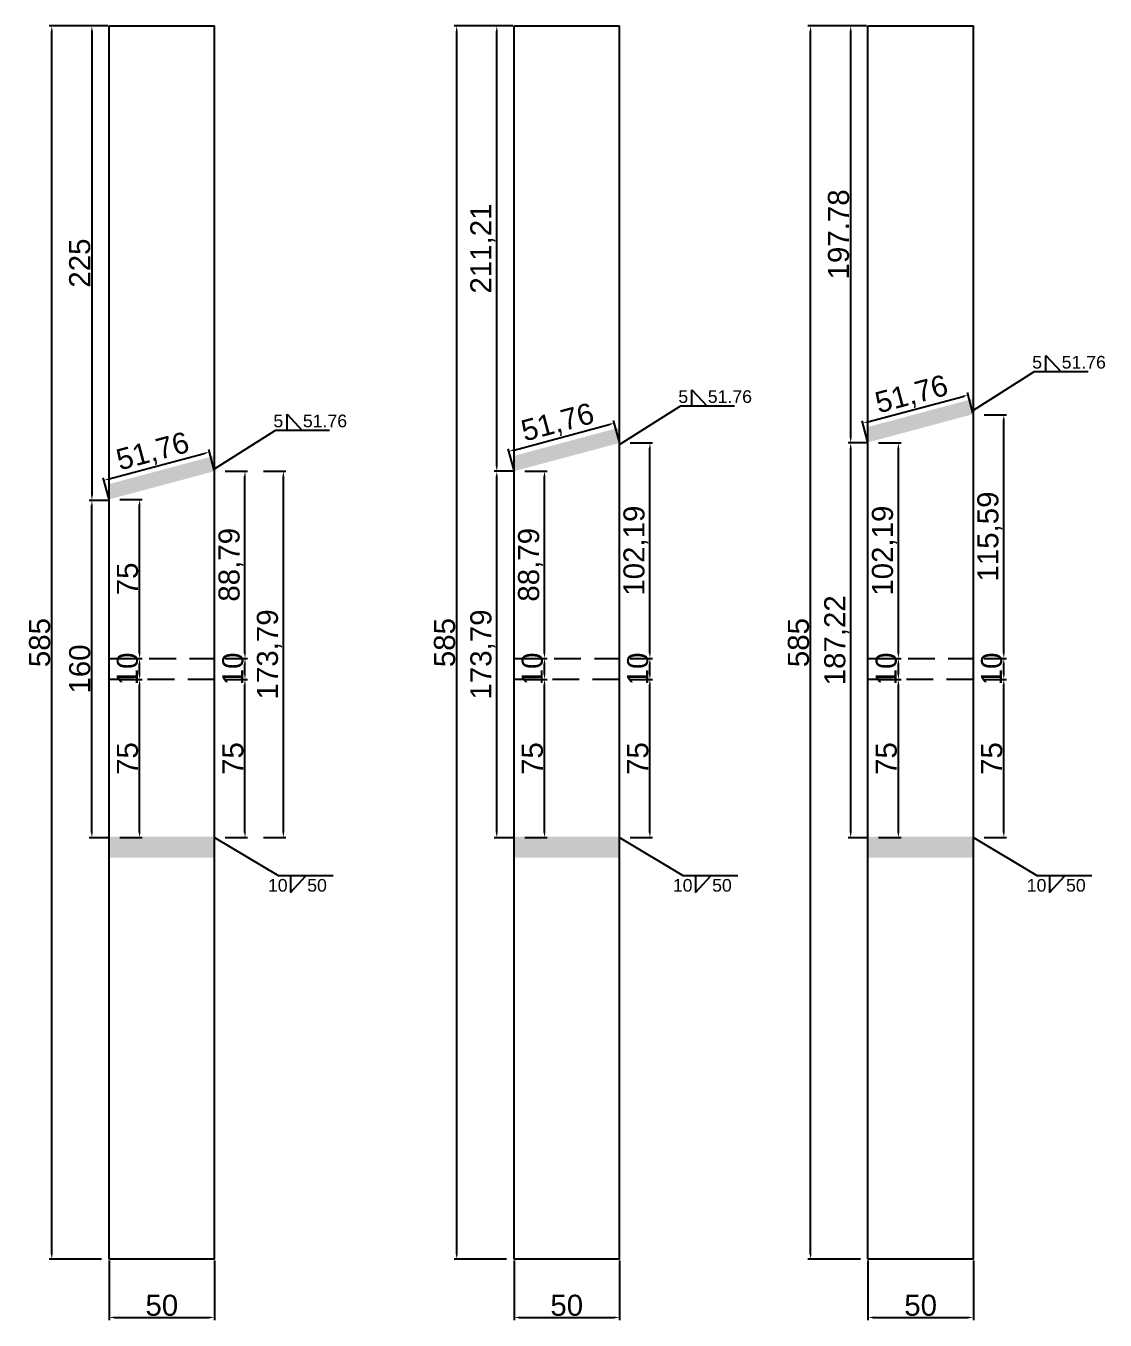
# Model space of a CAD drawing. Header units: millimetres. Extents: x 1455 to 24185, y -7041 to 4772.
# Drawn here: x 16167 to 16679, y 113 to 727 of the extents above; entities that cross this region are included whole.
import ezdxf

# ---------------------------------------------------------------- set-up
doc = ezdxf.new("R2010")
doc.units = ezdxf.units.MM
doc.linetypes.add('DASHED', pattern=[19.05, 12.7, -6.35])
doc.layers.add('尺寸标注', color=6, linetype='Continuous')
doc.layers.add('焊缝', color=250, linetype='Continuous')
doc.styles.get("Standard").update_dxf_attribs({"font": 'arial.ttf'})
doc.dimstyles.new('ISO-25-JHF', dxfattribs={"dimtxt": 10, "dimasz": 2.5, "dimexe": 1.25, "dimexo": 0.625, "dimtad": 1, "dimtxsty": 'Standard', "dimcen": 2.5, "dimadec": 0, "dimazin": 0, "dimtfac": 1, "dimtmove": 0, "dimatfit": 3, "dimfxl": 1, "dimarcsym": 0})

# ---------------------------------------------------------------- blocks, each defined once
blk = doc.blocks.new('*D1270')
at = {"layer": 'Defpoints', "color": 0, "transparency": 16777216}
for p in [(16453.06, 529.18), (16463.07, 529.18), (16453.06, 426.99)]:
    blk.add_point(p, dxfattribs=at)
at = {"layer": '尺寸标注', "color": 0, "lineweight": -2, "transparency": 16777216}
for p, q in [((16453.69, 529.18), (16464.32, 529.18)), ((16463.07, 429.49), (16463.07, 526.68)), ((16453.69, 426.99), (16464.32, 426.99))]:
    blk.add_line(p, q, dxfattribs=at)
at = {"layer": '尺寸标注', "color": 0, "transparency": 16777216}
for points in [[(16462.65, 526.68), (16463.49, 526.68), (16463.07, 529.18)], [(16462.65, 429.49), (16463.49, 429.49), (16463.07, 426.99)]]:
    blk.add_solid(points, dxfattribs=at)
at = {"layer": '尺寸标注', "color": 0, "transparency": 16777216, "insert": (16456.44, 478.09), "char_height": 10, "attachment_point": 5, "rotation": 90}
blk.add_mtext('102,19', dxfattribs=at)
blk = doc.blocks.new('*D1271')
at = {"layer": 'Defpoints', "color": 0, "transparency": 16777216}
for p in [(16206.54, 141.99), (16256.54, 141.99), (16256.54, 114.4)]:
    blk.add_point(p, dxfattribs=at)
at = {"layer": '尺寸标注', "color": 0, "lineweight": -2, "transparency": 16777216}
for p, q in [((16206.54, 141.36), (16206.54, 113.15)), ((16256.54, 141.36), (16256.54, 113.15)), ((16209.04, 114.4), (16254.04, 114.4))]:
    blk.add_line(p, q, dxfattribs=at)
at = {"layer": '尺寸标注', "color": 0, "transparency": 16777216}
for points in [[(16209.04, 114.82), (16209.04, 113.98), (16206.54, 114.4)], [(16254.04, 114.82), (16254.04, 113.98), (16256.54, 114.4)]]:
    blk.add_solid(points, dxfattribs=at)
at = {"layer": '尺寸标注', "color": 0, "transparency": 16777216, "insert": (16231.54, 120.13), "char_height": 10, "attachment_point": 5}
blk.add_mtext('50', dxfattribs=at)
blk = doc.blocks.new('*D1272')
at = {"layer": 'Defpoints', "color": 0, "transparency": 16777216}
for p in [(16179.34, 726.99), (16203.6, 726.99), (16203.6, 141.99)]:
    blk.add_point(p, dxfattribs=at)
at = {"layer": '尺寸标注', "color": 0, "lineweight": -2, "transparency": 16777216}
for p, q in [((16202.98, 726.99), (16178.09, 726.99)), ((16179.34, 144.49), (16179.34, 724.49)), ((16202.98, 141.99), (16178.09, 141.99))]:
    blk.add_line(p, q, dxfattribs=at)
at = {"layer": '尺寸标注', "color": 0, "transparency": 16777216}
for points in [[(16178.93, 724.49), (16179.76, 724.49), (16179.34, 726.99)], [(16178.93, 144.49), (16179.76, 144.49), (16179.34, 141.99)]]:
    blk.add_solid(points, dxfattribs=at)
at = {"layer": '尺寸标注', "color": 0, "transparency": 16777216, "insert": (16173.61, 434.49), "char_height": 10, "attachment_point": 5, "rotation": 90}
blk.add_mtext('585', dxfattribs=at)
blk = doc.blocks.new('*D1273')
at = {"layer": 'Defpoints', "color": 0, "transparency": 16777216}
for p in [(16210.98, 502.39), (16220.99, 502.39), (16210.98, 426.99)]:
    blk.add_point(p, dxfattribs=at)
at = {"layer": '尺寸标注', "color": 0, "lineweight": -2, "transparency": 16777216}
for p, q in [((16211.6, 502.39), (16222.24, 502.39)), ((16220.99, 429.49), (16220.99, 499.89)), ((16211.6, 426.99), (16222.24, 426.99))]:
    blk.add_line(p, q, dxfattribs=at)
at = {"layer": '尺寸标注', "color": 0, "transparency": 16777216}
for points in [[(16220.57, 499.89), (16221.41, 499.89), (16220.99, 502.39)], [(16220.57, 429.49), (16221.41, 429.49), (16220.99, 426.99)]]:
    blk.add_solid(points, dxfattribs=at)
at = {"layer": '尺寸标注', "color": 0, "transparency": 16777216, "insert": (16215.28, 464.69), "char_height": 10, "attachment_point": 5, "rotation": 90}
blk.add_mtext('75', dxfattribs=at)
blk = doc.blocks.new('*D1274')
at = {"layer": 'Defpoints', "color": 0, "transparency": 16777216}
for p in [(16260.98, 515.78), (16270.99, 515.78), (16260.98, 426.99)]:
    blk.add_point(p, dxfattribs=at)
at = {"layer": '尺寸标注', "color": 0, "lineweight": -2, "transparency": 16777216}
for p, q in [((16261.6, 515.78), (16272.24, 515.78)), ((16270.99, 429.49), (16270.99, 513.28)), ((16261.6, 426.99), (16272.24, 426.99))]:
    blk.add_line(p, q, dxfattribs=at)
at = {"layer": '尺寸标注', "color": 0, "transparency": 16777216}
for points in [[(16270.57, 513.28), (16271.41, 513.28), (16270.99, 515.78)], [(16270.57, 429.49), (16271.41, 429.49), (16270.99, 426.99)]]:
    blk.add_solid(points, dxfattribs=at)
at = {"layer": '尺寸标注', "color": 0, "transparency": 16777216, "insert": (16264.35, 471.39), "char_height": 10, "attachment_point": 5, "rotation": 90}
blk.add_mtext('88,79', dxfattribs=at)
blk = doc.blocks.new('*D1275')
at = {"layer": 'Defpoints', "color": 0, "transparency": 16777216}
for p in [(16254.11, 524.85), (16256.54, 515.78), (16206.54, 502.39)]:
    blk.add_point(p, dxfattribs=at)
at = {"layer": '尺寸标注', "color": 0, "lineweight": -2, "transparency": 16777216}
for p, q in [((16206.52, 512.1), (16251.69, 524.21)), ((16256.38, 516.39), (16253.78, 526.06)), ((16206.38, 502.99), (16203.78, 512.66))]:
    blk.add_line(p, q, dxfattribs=at)
at = {"layer": '尺寸标注', "color": 0, "transparency": 16777216}
for points in [[(16251.59, 524.61), (16251.8, 523.8), (16254.11, 524.85)], [(16206.42, 512.5), (16206.63, 511.7), (16204.11, 511.45)]]:
    blk.add_solid(points, dxfattribs=at)
at = {"layer": '尺寸标注', "color": 0, "transparency": 16777216, "insert": (16227.39, 524.56), "char_height": 10, "attachment_point": 5, "rotation": 15}
blk.add_mtext('51,76', dxfattribs=at)
blk = doc.blocks.new('*D1276')
at = {"layer": 'Defpoints', "color": 0, "transparency": 16777216}
for p in [(16210.98, 416.99), (16220.99, 416.99), (16210.98, 341.99)]:
    blk.add_point(p, dxfattribs=at)
at = {"layer": '尺寸标注', "color": 0, "lineweight": -2, "transparency": 16777216}
for p, q in [((16211.6, 416.99), (16222.24, 416.99)), ((16220.99, 344.49), (16220.99, 414.49)), ((16211.6, 341.99), (16222.24, 341.99))]:
    blk.add_line(p, q, dxfattribs=at)
at = {"layer": '尺寸标注', "color": 0, "transparency": 16777216}
for points in [[(16220.57, 414.49), (16221.41, 414.49), (16220.99, 416.99)], [(16220.57, 344.49), (16221.41, 344.49), (16220.99, 341.99)]]:
    blk.add_solid(points, dxfattribs=at)
at = {"layer": '尺寸标注', "color": 0, "transparency": 16777216, "insert": (16215.28, 379.49), "char_height": 10, "attachment_point": 5, "rotation": 90}
blk.add_mtext('75', dxfattribs=at)
blk = doc.blocks.new('*D1277')
at = {"layer": 'Defpoints', "color": 0, "transparency": 16777216}
for p in [(16210.98, 426.99), (16220.99, 426.99), (16210.98, 416.99)]:
    blk.add_point(p, dxfattribs=at)
at = {"layer": '尺寸标注', "color": 0, "lineweight": -2, "transparency": 16777216}
for p, q in [((16211.6, 426.99), (16222.24, 426.99)), ((16220.99, 419.49), (16220.99, 424.49)), ((16211.6, 416.99), (16222.24, 416.99))]:
    blk.add_line(p, q, dxfattribs=at)
at = {"layer": '尺寸标注', "color": 0, "transparency": 16777216}
for points in [[(16220.57, 424.49), (16221.41, 424.49), (16220.99, 426.99)], [(16220.57, 419.49), (16221.41, 419.49), (16220.99, 416.99)]]:
    blk.add_solid(points, dxfattribs=at)
at = {"layer": '尺寸标注', "color": 0, "transparency": 16777216, "insert": (16215.26, 421.99), "char_height": 10, "attachment_point": 5, "rotation": 90}
blk.add_mtext('10', dxfattribs=at)
blk = doc.blocks.new('*D1278')
at = {"layer": 'Defpoints', "color": 0, "transparency": 16777216}
for p in [(16260.98, 416.99), (16270.99, 416.99), (16260.98, 341.99)]:
    blk.add_point(p, dxfattribs=at)
at = {"layer": '尺寸标注', "color": 0, "lineweight": -2, "transparency": 16777216}
for p, q in [((16261.6, 416.99), (16272.24, 416.99)), ((16270.99, 344.49), (16270.99, 414.49)), ((16261.6, 341.99), (16272.24, 341.99))]:
    blk.add_line(p, q, dxfattribs=at)
at = {"layer": '尺寸标注', "color": 0, "transparency": 16777216}
for points in [[(16270.57, 414.49), (16271.41, 414.49), (16270.99, 416.99)], [(16270.57, 344.49), (16271.41, 344.49), (16270.99, 341.99)]]:
    blk.add_solid(points, dxfattribs=at)
at = {"layer": '尺寸标注', "color": 0, "transparency": 16777216, "insert": (16265.28, 379.49), "char_height": 10, "attachment_point": 5, "rotation": 90}
blk.add_mtext('75', dxfattribs=at)
blk = doc.blocks.new('*D1279')
at = {"layer": 'Defpoints', "color": 0, "transparency": 16777216}
for p in [(16260.98, 426.99), (16270.99, 426.99), (16260.98, 416.99)]:
    blk.add_point(p, dxfattribs=at)
at = {"layer": '尺寸标注', "color": 0, "lineweight": -2, "transparency": 16777216}
for p, q in [((16261.6, 426.99), (16272.24, 426.99)), ((16270.99, 419.49), (16270.99, 424.49)), ((16261.6, 416.99), (16272.24, 416.99))]:
    blk.add_line(p, q, dxfattribs=at)
at = {"layer": '尺寸标注', "color": 0, "transparency": 16777216}
for points in [[(16270.57, 424.49), (16271.41, 424.49), (16270.99, 426.99)], [(16270.57, 419.49), (16271.41, 419.49), (16270.99, 416.99)]]:
    blk.add_solid(points, dxfattribs=at)
at = {"layer": '尺寸标注', "color": 0, "transparency": 16777216, "insert": (16265.26, 421.99), "char_height": 10, "attachment_point": 5, "rotation": 90}
blk.add_mtext('10', dxfattribs=at)
blk = doc.blocks.new('*D1531')
at = {"layer": 'Defpoints', "color": 0, "transparency": 16777216}
for p in [(16206.54, 726.99), (16198.36, 501.96), (16206.54, 501.96)]:
    blk.add_point(p, dxfattribs=at)
at = {"layer": '尺寸标注', "color": 0, "lineweight": -2, "transparency": 16777216}
for p, q in [((16205.91, 726.99), (16197.11, 726.99)), ((16198.36, 724.49), (16198.36, 504.46)), ((16205.91, 501.96), (16197.11, 501.96))]:
    blk.add_line(p, q, dxfattribs=at)
at = {"layer": '尺寸标注', "color": 0, "transparency": 16777216}
for points in [[(16197.94, 724.49), (16198.78, 724.49), (16198.36, 726.99)], [(16197.94, 504.46), (16198.78, 504.46), (16198.36, 501.96)]]:
    blk.add_solid(points, dxfattribs=at)
at = {"layer": '尺寸标注', "color": 0, "transparency": 16777216, "insert": (16192.63, 614.47), "char_height": 10, "attachment_point": 5, "rotation": 90}
blk.add_mtext('225', dxfattribs=at)
blk = doc.blocks.new('*D1280')
at = {"layer": 'Defpoints', "color": 0, "transparency": 16777216}
for p in [(16198.36, 501.96), (16206.54, 501.96), (16206.54, 341.96)]:
    blk.add_point(p, dxfattribs=at)
at = {"layer": '尺寸标注', "color": 0, "lineweight": -2, "transparency": 16777216}
for p, q in [((16205.91, 501.96), (16197.11, 501.96)), ((16198.36, 344.46), (16198.36, 499.46)), ((16205.91, 341.96), (16197.11, 341.96))]:
    blk.add_line(p, q, dxfattribs=at)
at = {"layer": '尺寸标注', "color": 0, "transparency": 16777216}
for points in [[(16197.94, 499.46), (16198.78, 499.46), (16198.36, 501.96)], [(16197.94, 344.46), (16198.78, 344.46), (16198.36, 341.96)]]:
    blk.add_solid(points, dxfattribs=at)
at = {"layer": '尺寸标注', "color": 0, "transparency": 16777216, "insert": (16192.63, 421.96), "char_height": 10, "attachment_point": 5, "rotation": 90}
blk.add_mtext('160', dxfattribs=at)
blk = doc.blocks.new('*D1281')
at = {"layer": 'Defpoints', "color": 0, "transparency": 16777216}
for p in [(16398.62, 141.99), (16448.62, 141.99), (16448.62, 114.4)]:
    blk.add_point(p, dxfattribs=at)
at = {"layer": '尺寸标注', "color": 0, "lineweight": -2, "transparency": 16777216}
for p, q in [((16398.62, 141.36), (16398.62, 113.15)), ((16448.62, 141.36), (16448.62, 113.15)), ((16401.12, 114.4), (16446.12, 114.4))]:
    blk.add_line(p, q, dxfattribs=at)
at = {"layer": '尺寸标注', "color": 0, "transparency": 16777216}
for points in [[(16401.12, 114.82), (16401.12, 113.98), (16398.62, 114.4)], [(16446.12, 114.82), (16446.12, 113.98), (16448.62, 114.4)]]:
    blk.add_solid(points, dxfattribs=at)
at = {"layer": '尺寸标注', "color": 0, "transparency": 16777216, "insert": (16423.62, 120.13), "char_height": 10, "attachment_point": 5}
blk.add_mtext('50', dxfattribs=at)
blk = doc.blocks.new('*D1282')
at = {"layer": 'Defpoints', "color": 0, "transparency": 16777216}
for p in [(16371.43, 726.99), (16395.69, 726.99), (16395.69, 141.99)]:
    blk.add_point(p, dxfattribs=at)
at = {"layer": '尺寸标注', "color": 0, "lineweight": -2, "transparency": 16777216}
for p, q in [((16395.06, 726.99), (16370.18, 726.99)), ((16371.43, 144.49), (16371.43, 724.49)), ((16395.06, 141.99), (16370.18, 141.99))]:
    blk.add_line(p, q, dxfattribs=at)
at = {"layer": '尺寸标注', "color": 0, "transparency": 16777216}
for points in [[(16371.01, 724.49), (16371.84, 724.49), (16371.43, 726.99)], [(16371.01, 144.49), (16371.84, 144.49), (16371.43, 141.99)]]:
    blk.add_solid(points, dxfattribs=at)
at = {"layer": '尺寸标注', "color": 0, "transparency": 16777216, "insert": (16365.7, 434.49), "char_height": 10, "attachment_point": 5, "rotation": 90}
blk.add_mtext('585', dxfattribs=at)
blk = doc.blocks.new('*D1283')
at = {"layer": 'Defpoints', "color": 0, "transparency": 16777216}
for p in [(16403.06, 515.78), (16413.07, 515.78), (16403.06, 426.99)]:
    blk.add_point(p, dxfattribs=at)
at = {"layer": '尺寸标注', "color": 0, "lineweight": -2, "transparency": 16777216}
for p, q in [((16403.69, 515.78), (16414.32, 515.78)), ((16413.07, 429.49), (16413.07, 513.28)), ((16403.69, 426.99), (16414.32, 426.99))]:
    blk.add_line(p, q, dxfattribs=at)
at = {"layer": '尺寸标注', "color": 0, "transparency": 16777216}
for points in [[(16412.65, 513.28), (16413.49, 513.28), (16413.07, 515.78)], [(16412.65, 429.49), (16413.49, 429.49), (16413.07, 426.99)]]:
    blk.add_solid(points, dxfattribs=at)
at = {"layer": '尺寸标注', "color": 0, "transparency": 16777216, "insert": (16406.44, 471.39), "char_height": 10, "attachment_point": 5, "rotation": 90}
blk.add_mtext('88,79', dxfattribs=at)
blk = doc.blocks.new('*D1284')
at = {"layer": 'Defpoints', "color": 0, "transparency": 16777216}
for p in [(16403.06, 416.99), (16413.07, 416.99), (16403.06, 341.99)]:
    blk.add_point(p, dxfattribs=at)
at = {"layer": '尺寸标注', "color": 0, "lineweight": -2, "transparency": 16777216}
for p, q in [((16403.69, 416.99), (16414.32, 416.99)), ((16413.07, 344.49), (16413.07, 414.49)), ((16403.69, 341.99), (16414.32, 341.99))]:
    blk.add_line(p, q, dxfattribs=at)
at = {"layer": '尺寸标注', "color": 0, "transparency": 16777216}
for points in [[(16412.65, 414.49), (16413.49, 414.49), (16413.07, 416.99)], [(16412.65, 344.49), (16413.49, 344.49), (16413.07, 341.99)]]:
    blk.add_solid(points, dxfattribs=at)
at = {"layer": '尺寸标注', "color": 0, "transparency": 16777216, "insert": (16407.36, 379.49), "char_height": 10, "attachment_point": 5, "rotation": 90}
blk.add_mtext('75', dxfattribs=at)
blk = doc.blocks.new('*D1285')
at = {"layer": 'Defpoints', "color": 0, "transparency": 16777216}
for p in [(16403.06, 426.99), (16413.07, 426.99), (16403.06, 416.99)]:
    blk.add_point(p, dxfattribs=at)
at = {"layer": '尺寸标注', "color": 0, "lineweight": -2, "transparency": 16777216}
for p, q in [((16403.69, 426.99), (16414.32, 426.99)), ((16413.07, 419.49), (16413.07, 424.49)), ((16403.69, 416.99), (16414.32, 416.99))]:
    blk.add_line(p, q, dxfattribs=at)
at = {"layer": '尺寸标注', "color": 0, "transparency": 16777216}
for points in [[(16412.65, 424.49), (16413.49, 424.49), (16413.07, 426.99)], [(16412.65, 419.49), (16413.49, 419.49), (16413.07, 416.99)]]:
    blk.add_solid(points, dxfattribs=at)
at = {"layer": '尺寸标注', "color": 0, "transparency": 16777216, "insert": (16407.34, 421.99), "char_height": 10, "attachment_point": 5, "rotation": 90}
blk.add_mtext('10', dxfattribs=at)
blk = doc.blocks.new('*D1286')
at = {"layer": 'Defpoints', "color": 0, "transparency": 16777216}
for p in [(16453.06, 416.99), (16463.07, 416.99), (16453.06, 341.99)]:
    blk.add_point(p, dxfattribs=at)
at = {"layer": '尺寸标注', "color": 0, "lineweight": -2, "transparency": 16777216}
for p, q in [((16453.69, 416.99), (16464.32, 416.99)), ((16463.07, 344.49), (16463.07, 414.49)), ((16453.69, 341.99), (16464.32, 341.99))]:
    blk.add_line(p, q, dxfattribs=at)
at = {"layer": '尺寸标注', "color": 0, "transparency": 16777216}
for points in [[(16462.65, 414.49), (16463.49, 414.49), (16463.07, 416.99)], [(16462.65, 344.49), (16463.49, 344.49), (16463.07, 341.99)]]:
    blk.add_solid(points, dxfattribs=at)
at = {"layer": '尺寸标注', "color": 0, "transparency": 16777216, "insert": (16457.36, 379.49), "char_height": 10, "attachment_point": 5, "rotation": 90}
blk.add_mtext('75', dxfattribs=at)
blk = doc.blocks.new('*D1287')
at = {"layer": 'Defpoints', "color": 0, "transparency": 16777216}
for p in [(16453.06, 426.99), (16463.07, 426.99), (16453.06, 416.99)]:
    blk.add_point(p, dxfattribs=at)
at = {"layer": '尺寸标注', "color": 0, "lineweight": -2, "transparency": 16777216}
for p, q in [((16453.69, 426.99), (16464.32, 426.99)), ((16463.07, 419.49), (16463.07, 424.49)), ((16453.69, 416.99), (16464.32, 416.99))]:
    blk.add_line(p, q, dxfattribs=at)
at = {"layer": '尺寸标注', "color": 0, "transparency": 16777216}
for points in [[(16462.65, 424.49), (16463.49, 424.49), (16463.07, 426.99)], [(16462.65, 419.49), (16463.49, 419.49), (16463.07, 416.99)]]:
    blk.add_solid(points, dxfattribs=at)
at = {"layer": '尺寸标注', "color": 0, "transparency": 16777216, "insert": (16457.34, 421.99), "char_height": 10, "attachment_point": 5, "rotation": 90}
blk.add_mtext('10', dxfattribs=at)
blk = doc.blocks.new('*D1288')
at = {"layer": 'Defpoints', "color": 0, "transparency": 16777216}
for p in [(16390.44, 515.75), (16398.62, 515.75), (16398.62, 341.96)]:
    blk.add_point(p, dxfattribs=at)
at = {"layer": '尺寸标注', "color": 0, "lineweight": -2, "transparency": 16777216}
for p, q in [((16398, 515.75), (16389.19, 515.75)), ((16390.44, 344.46), (16390.44, 513.25)), ((16398, 341.96), (16389.19, 341.96))]:
    blk.add_line(p, q, dxfattribs=at)
at = {"layer": '尺寸标注', "color": 0, "transparency": 16777216}
for points in [[(16390.03, 513.25), (16390.86, 513.25), (16390.44, 515.75)], [(16390.03, 344.46), (16390.86, 344.46), (16390.44, 341.96)]]:
    blk.add_solid(points, dxfattribs=at)
at = {"layer": '尺寸标注', "color": 0, "transparency": 16777216, "insert": (16383.81, 428.85), "char_height": 10, "attachment_point": 5, "rotation": 90}
blk.add_mtext('173,79', dxfattribs=at)
blk = doc.blocks.new('*D1289')
at = {"layer": 'Defpoints', "color": 0, "transparency": 16777216}
for p in [(16566.51, 141.99), (16616.51, 141.99), (16616.51, 114.4)]:
    blk.add_point(p, dxfattribs=at)
at = {"layer": '尺寸标注', "color": 0, "lineweight": -2, "transparency": 16777216}
for p, q in [((16566.51, 141.36), (16566.51, 113.15)), ((16616.51, 141.36), (16616.51, 113.15)), ((16569.01, 114.4), (16614.01, 114.4))]:
    blk.add_line(p, q, dxfattribs=at)
at = {"layer": '尺寸标注', "color": 0, "transparency": 16777216}
for points in [[(16569.01, 114.82), (16569.01, 113.98), (16566.51, 114.4)], [(16614.01, 114.82), (16614.01, 113.98), (16616.51, 114.4)]]:
    blk.add_solid(points, dxfattribs=at)
at = {"layer": '尺寸标注', "color": 0, "transparency": 16777216, "insert": (16591.51, 120.13), "char_height": 10, "attachment_point": 5}
blk.add_mtext('50', dxfattribs=at)
blk = doc.blocks.new('*D1290')
at = {"layer": 'Defpoints', "color": 0, "transparency": 16777216}
for p in [(16539.31, 726.99), (16563.57, 726.99), (16563.57, 141.99)]:
    blk.add_point(p, dxfattribs=at)
at = {"layer": '尺寸标注', "color": 0, "lineweight": -2, "transparency": 16777216}
for p, q in [((16562.95, 726.99), (16538.06, 726.99)), ((16539.31, 144.49), (16539.31, 724.49)), ((16562.95, 141.99), (16538.06, 141.99))]:
    blk.add_line(p, q, dxfattribs=at)
at = {"layer": '尺寸标注', "color": 0, "transparency": 16777216}
for points in [[(16538.9, 724.49), (16539.73, 724.49), (16539.31, 726.99)], [(16538.9, 144.49), (16539.73, 144.49), (16539.31, 141.99)]]:
    blk.add_solid(points, dxfattribs=at)
at = {"layer": '尺寸标注', "color": 0, "transparency": 16777216, "insert": (16533.58, 434.49), "char_height": 10, "attachment_point": 5, "rotation": 90}
blk.add_mtext('585', dxfattribs=at)
blk = doc.blocks.new('*D1291')
at = {"layer": 'Defpoints', "color": 0, "transparency": 16777216}
for p in [(16614.08, 551.92), (16616.51, 542.85), (16566.51, 529.45)]:
    blk.add_point(p, dxfattribs=at)
at = {"layer": '尺寸标注', "color": 0, "lineweight": -2, "transparency": 16777216}
for p, q in [((16616.34, 543.46), (16613.75, 553.13)), ((16566.49, 539.17), (16611.66, 551.27)), ((16566.34, 530.06), (16563.75, 539.73))]:
    blk.add_line(p, q, dxfattribs=at)
at = {"layer": '尺寸标注', "color": 0, "transparency": 16777216}
for points in [[(16611.55, 551.68), (16611.77, 550.87), (16614.08, 551.92)], [(16566.38, 539.57), (16566.6, 538.77), (16564.08, 538.52)]]:
    blk.add_solid(points, dxfattribs=at)
at = {"layer": '尺寸标注', "color": 0, "transparency": 16777216, "insert": (16587.36, 551.63), "char_height": 10, "attachment_point": 5, "rotation": 15}
blk.add_mtext('51,76', dxfattribs=at)
blk = doc.blocks.new('*D1292')
at = {"layer": 'Defpoints', "color": 0, "transparency": 16777216}
for p in [(16570.95, 416.99), (16580.96, 416.99), (16570.95, 341.99)]:
    blk.add_point(p, dxfattribs=at)
at = {"layer": '尺寸标注', "color": 0, "lineweight": -2, "transparency": 16777216}
for p, q in [((16571.57, 416.99), (16582.21, 416.99)), ((16580.96, 344.49), (16580.96, 414.49)), ((16571.57, 341.99), (16582.21, 341.99))]:
    blk.add_line(p, q, dxfattribs=at)
at = {"layer": '尺寸标注', "color": 0, "transparency": 16777216}
for points in [[(16580.54, 414.49), (16581.37, 414.49), (16580.96, 416.99)], [(16580.54, 344.49), (16581.37, 344.49), (16580.96, 341.99)]]:
    blk.add_solid(points, dxfattribs=at)
at = {"layer": '尺寸标注', "color": 0, "transparency": 16777216, "insert": (16575.25, 379.49), "char_height": 10, "attachment_point": 5, "rotation": 90}
blk.add_mtext('75', dxfattribs=at)
blk = doc.blocks.new('*D1293')
at = {"layer": 'Defpoints', "color": 0, "transparency": 16777216}
for p in [(16570.95, 426.99), (16580.96, 426.99), (16570.95, 416.99)]:
    blk.add_point(p, dxfattribs=at)
at = {"layer": '尺寸标注', "color": 0, "lineweight": -2, "transparency": 16777216}
for p, q in [((16571.57, 426.99), (16582.21, 426.99)), ((16580.96, 419.49), (16580.96, 424.49)), ((16571.57, 416.99), (16582.21, 416.99))]:
    blk.add_line(p, q, dxfattribs=at)
at = {"layer": '尺寸标注', "color": 0, "transparency": 16777216}
for points in [[(16580.54, 424.49), (16581.37, 424.49), (16580.96, 426.99)], [(16580.54, 419.49), (16581.37, 419.49), (16580.96, 416.99)]]:
    blk.add_solid(points, dxfattribs=at)
at = {"layer": '尺寸标注', "color": 0, "transparency": 16777216, "insert": (16575.23, 421.99), "char_height": 10, "attachment_point": 5, "rotation": 90}
blk.add_mtext('10', dxfattribs=at)
blk = doc.blocks.new('*D1294')
at = {"layer": 'Defpoints', "color": 0, "transparency": 16777216}
for p in [(16620.95, 416.99), (16630.96, 416.99), (16620.95, 341.99)]:
    blk.add_point(p, dxfattribs=at)
at = {"layer": '尺寸标注', "color": 0, "lineweight": -2, "transparency": 16777216}
for p, q in [((16621.57, 416.99), (16632.21, 416.99)), ((16630.96, 344.49), (16630.96, 414.49)), ((16621.57, 341.99), (16632.21, 341.99))]:
    blk.add_line(p, q, dxfattribs=at)
at = {"layer": '尺寸标注', "color": 0, "transparency": 16777216}
for points in [[(16630.54, 414.49), (16631.37, 414.49), (16630.96, 416.99)], [(16630.54, 344.49), (16631.37, 344.49), (16630.96, 341.99)]]:
    blk.add_solid(points, dxfattribs=at)
at = {"layer": '尺寸标注', "color": 0, "transparency": 16777216, "insert": (16625.25, 379.49), "char_height": 10, "attachment_point": 5, "rotation": 90}
blk.add_mtext('75', dxfattribs=at)
blk = doc.blocks.new('*D1295')
at = {"layer": 'Defpoints', "color": 0, "transparency": 16777216}
for p in [(16620.95, 426.99), (16630.96, 426.99), (16620.95, 416.99)]:
    blk.add_point(p, dxfattribs=at)
at = {"layer": '尺寸标注', "color": 0, "lineweight": -2, "transparency": 16777216}
for p, q in [((16621.57, 426.99), (16632.21, 426.99)), ((16630.96, 419.49), (16630.96, 424.49)), ((16621.57, 416.99), (16632.21, 416.99))]:
    blk.add_line(p, q, dxfattribs=at)
at = {"layer": '尺寸标注', "color": 0, "transparency": 16777216}
for points in [[(16630.54, 424.49), (16631.37, 424.49), (16630.96, 426.99)], [(16630.54, 419.49), (16631.37, 419.49), (16630.96, 416.99)]]:
    blk.add_solid(points, dxfattribs=at)
at = {"layer": '尺寸标注', "color": 0, "transparency": 16777216, "insert": (16625.23, 421.99), "char_height": 10, "attachment_point": 5, "rotation": 90}
blk.add_mtext('10', dxfattribs=at)
blk = doc.blocks.new('*D1296')
at = {"layer": 'Defpoints', "color": 0, "transparency": 16777216}
for p in [(16558.33, 529.18), (16566.51, 529.18), (16566.51, 341.96)]:
    blk.add_point(p, dxfattribs=at)
at = {"layer": '尺寸标注', "color": 0, "lineweight": -2, "transparency": 16777216}
for p, q in [((16565.88, 529.18), (16557.08, 529.18)), ((16558.33, 344.46), (16558.33, 526.68)), ((16565.88, 341.96), (16557.08, 341.96))]:
    blk.add_line(p, q, dxfattribs=at)
at = {"layer": '尺寸标注', "color": 0, "transparency": 16777216}
for points in [[(16557.91, 526.68), (16558.75, 526.68), (16558.33, 529.18)], [(16557.91, 344.46), (16558.75, 344.46), (16558.33, 341.96)]]:
    blk.add_solid(points, dxfattribs=at)
at = {"layer": '尺寸标注', "color": 0, "transparency": 16777216, "insert": (16551.69, 435.57), "char_height": 10, "attachment_point": 5, "rotation": 90}
blk.add_mtext('187,22', dxfattribs=at)
blk = doc.blocks.new('*D1297')
at = {"layer": 'Defpoints', "color": 0, "transparency": 16777216}
for p in [(16279.18, 515.78), (16289.19, 515.78), (16279.18, 341.99)]:
    blk.add_point(p, dxfattribs=at)
at = {"layer": '尺寸标注', "color": 0, "lineweight": -2, "transparency": 16777216}
for p, q in [((16279.8, 515.78), (16290.44, 515.78)), ((16289.19, 344.49), (16289.19, 513.28)), ((16279.8, 341.99), (16290.44, 341.99))]:
    blk.add_line(p, q, dxfattribs=at)
at = {"layer": '尺寸标注', "color": 0, "transparency": 16777216}
for points in [[(16288.77, 513.28), (16289.61, 513.28), (16289.19, 515.78)], [(16288.77, 344.49), (16289.61, 344.49), (16289.19, 341.99)]]:
    blk.add_solid(points, dxfattribs=at)
at = {"layer": '尺寸标注', "color": 0, "transparency": 16777216, "insert": (16282.55, 428.89), "char_height": 10, "attachment_point": 5, "rotation": 90}
blk.add_mtext('173,79', dxfattribs=at)
blk = doc.blocks.new('*D1298')
at = {"layer": 'Defpoints', "color": 0, "transparency": 16777216}
for p in [(16446.19, 538.58), (16448.62, 529.51), (16398.62, 516.12)]:
    blk.add_point(p, dxfattribs=at)
at = {"layer": '尺寸标注', "color": 0, "lineweight": -2, "transparency": 16777216}
for p, q in [((16398.61, 525.83), (16443.78, 537.94)), ((16448.46, 530.12), (16445.87, 539.79)), ((16398.46, 516.72), (16395.87, 526.39))]:
    blk.add_line(p, q, dxfattribs=at)
at = {"layer": '尺寸标注', "color": 0, "transparency": 16777216}
for points in [[(16443.67, 538.34), (16443.88, 537.53), (16446.19, 538.58)], [(16398.5, 526.23), (16398.71, 525.43), (16396.19, 525.19)]]:
    blk.add_solid(points, dxfattribs=at)
at = {"layer": '尺寸标注', "color": 0, "transparency": 16777216, "insert": (16419.47, 538.29), "char_height": 10, "attachment_point": 5, "rotation": 15}
blk.add_mtext('51,76', dxfattribs=at)
blk = doc.blocks.new('*D1299')
at = {"layer": 'Defpoints', "color": 0, "transparency": 16777216}
for p in [(16570.95, 529.18), (16580.96, 529.18), (16570.95, 426.99)]:
    blk.add_point(p, dxfattribs=at)
at = {"layer": '尺寸标注', "color": 0, "lineweight": -2, "transparency": 16777216}
for p, q in [((16571.57, 529.18), (16582.21, 529.18)), ((16580.96, 429.49), (16580.96, 526.68)), ((16571.57, 426.99), (16582.21, 426.99))]:
    blk.add_line(p, q, dxfattribs=at)
at = {"layer": '尺寸标注', "color": 0, "transparency": 16777216}
for points in [[(16580.54, 526.68), (16581.37, 526.68), (16580.96, 529.18)], [(16580.54, 429.49), (16581.37, 429.49), (16580.96, 426.99)]]:
    blk.add_solid(points, dxfattribs=at)
at = {"layer": '尺寸标注', "color": 0, "transparency": 16777216, "insert": (16574.32, 478.09), "char_height": 10, "attachment_point": 5, "rotation": 90}
blk.add_mtext('102,19', dxfattribs=at)
blk = doc.blocks.new('*D1300')
at = {"layer": 'Defpoints', "color": 0, "transparency": 16777216}
for p in [(16620.95, 542.58), (16630.96, 542.58), (16620.95, 426.99)]:
    blk.add_point(p, dxfattribs=at)
at = {"layer": '尺寸标注', "color": 0, "lineweight": -2, "transparency": 16777216}
for p, q in [((16621.57, 542.58), (16632.21, 542.58)), ((16630.96, 429.49), (16630.96, 540.08)), ((16621.57, 426.99), (16632.21, 426.99))]:
    blk.add_line(p, q, dxfattribs=at)
at = {"layer": '尺寸标注', "color": 0, "transparency": 16777216}
for points in [[(16630.54, 540.08), (16631.37, 540.08), (16630.96, 542.58)], [(16630.54, 429.49), (16631.37, 429.49), (16630.96, 426.99)]]:
    blk.add_solid(points, dxfattribs=at)
at = {"layer": '尺寸标注', "color": 0, "transparency": 16777216, "insert": (16624.32, 484.78), "char_height": 10, "attachment_point": 5, "rotation": 90}
blk.add_mtext('115,59', dxfattribs=at)
blk = doc.blocks.new('*D1534')
at = {"layer": 'Defpoints', "color": 0, "transparency": 16777216}
for p in [(16390.44, 726.99), (16398.62, 726.99), (16398.62, 515.74)]:
    blk.add_point(p, dxfattribs=at)
at = {"layer": '尺寸标注', "color": 0, "lineweight": -2, "transparency": 16777216}
for p, q in [((16398, 726.99), (16389.19, 726.99)), ((16390.44, 518.24), (16390.44, 724.49)), ((16398, 515.74), (16389.19, 515.74))]:
    blk.add_line(p, q, dxfattribs=at)
at = {"layer": '尺寸标注', "color": 0, "transparency": 16777216}
for points in [[(16390.03, 724.49), (16390.86, 724.49), (16390.44, 726.99)], [(16390.03, 518.24), (16390.86, 518.24), (16390.44, 515.74)]]:
    blk.add_solid(points, dxfattribs=at)
at = {"layer": '尺寸标注', "color": 0, "transparency": 16777216, "insert": (16383.81, 621.37), "char_height": 10, "attachment_point": 5, "rotation": 90}
blk.add_mtext('211,21', dxfattribs=at)
blk = doc.blocks.new('*D1301')
at = {"layer": 'Defpoints', "color": 0, "transparency": 16777216}
for p in [(16558.33, 726.99), (16566.51, 726.99), (16566.51, 529.18)]:
    blk.add_point(p, dxfattribs=at)
at = {"layer": '尺寸标注', "color": 0, "lineweight": -2, "transparency": 16777216}
for p, q in [((16565.89, 726.99), (16557.08, 726.99)), ((16558.33, 531.68), (16558.33, 724.49)), ((16565.89, 529.18), (16557.08, 529.18))]:
    blk.add_line(p, q, dxfattribs=at)
at = {"layer": '尺寸标注', "color": 0, "transparency": 16777216}
for points in [[(16557.92, 724.49), (16558.75, 724.49), (16558.33, 726.99)], [(16557.92, 531.68), (16558.75, 531.68), (16558.33, 529.18)]]:
    blk.add_solid(points, dxfattribs=at)
at = {"layer": '尺寸标注', "color": 0, "transparency": 16777216, "insert": (16552.6, 628.09), "char_height": 10, "attachment_point": 5, "rotation": 90}
blk.add_mtext('197.78', dxfattribs=at)

msp = doc.modelspace()

# ---------------------------------------------------------------- hatches: boundary and pattern name
at = {"layer": '焊缝'}
h = msp.add_hatch(color=250, dxfattribs=at)
h.dxf.hatch_style = 1
h.paths.add_polyline_path([(16566.506, 536.755), (16566.506, 529.454), (16616.506, 542.852), (16616.506, 550.153)])
h = msp.add_hatch(color=250, dxfattribs=at)
h.dxf.hatch_style = 1
h.paths.add_polyline_path([(16398.613, 523.077), (16398.613, 515.776), (16448.613, 529.173), (16448.613, 536.474)])
h = msp.add_hatch(color=250, dxfattribs=at)
h.dxf.hatch_style = 1
h.paths.add_polyline_path([(16206.538, 509.688), (16206.538, 502.387), (16256.538, 515.784), (16256.538, 523.085)])
h = msp.add_hatch(color=250, dxfattribs=at)
h.dxf.hatch_style = 1
h.paths.add_polyline_path([(16206.538, 342.419), (16206.538, 332.419), (16256.538, 332.419), (16256.538, 342.419)])
h = msp.add_hatch(color=250, dxfattribs=at)
h.dxf.hatch_style = 1
h.paths.add_polyline_path([(16398.62, 342.419), (16398.62, 332.419), (16448.62, 332.419), (16448.62, 342.419)])
h = msp.add_hatch(color=250, dxfattribs=at)
h.dxf.hatch_style = 1
h.paths.add_polyline_path([(16566.506, 342.419), (16566.506, 332.419), (16616.506, 332.419), (16616.506, 342.419)])

# ---------------------------------------------------------------- linework, layer by layer
for p, q in [((16206.538, 726.989), (16256.538, 726.989)), ((16206.538, 141.989), (16206.538, 726.989)), ((16256.538, 141.989), (16256.538, 726.989)), ((16398.62, 726.989), (16448.62, 726.989)), ((16398.62, 141.989), (16398.62, 726.989)), ((16448.62, 141.989), (16448.62, 726.989)), ((16566.506, 726.989), (16616.506, 726.989)), ((16566.506, 141.989), (16566.506, 726.989)), ((16616.506, 141.989), (16616.506, 726.989)), ((16256.538, 141.989), (16206.538, 141.989)), ((16448.62, 141.989), (16398.62, 141.989)), ((16616.506, 141.989), (16566.506, 141.989))]:
    msp.add_line(p, q)
at = {"linetype": 'DASHED'}
for p, q in [((16206.538, 426.989), (16256.538, 426.989)), ((16398.62, 426.989), (16448.62, 426.989)), ((16566.506, 426.989), (16616.506, 426.989)), ((16256.538, 416.989), (16206.538, 416.989)), ((16448.62, 416.989), (16398.62, 416.989)), ((16616.506, 416.989), (16566.506, 416.989))]:
    msp.add_line(p, q, dxfattribs=at)
at = {"layer": '尺寸标注'}
for p, q in [((16650.913, 562.945), (16650.913, 570.71)), ((16650.913, 570.71), (16658.145, 562.945)), ((16616.506, 544.756), (16645.263, 562.945)), ((16671.026, 562.945), (16645.263, 562.945)), ((16483.027, 546.65), (16483.027, 554.415)), ((16483.027, 554.415), (16490.259, 546.65)), ((16448.62, 528.46), (16477.377, 546.65)), ((16503.14, 546.65), (16477.377, 546.65)), ((16290.945, 535.108), (16290.945, 542.873)), ((16290.945, 542.873), (16298.177, 535.108)), ((16256.538, 516.919), (16285.295, 535.108)), ((16311.058, 535.108), (16285.295, 535.108)), ((16256.538, 341.989), (16286.988, 323.8)), ((16448.62, 341.989), (16479.07, 323.8)), ((16616.506, 341.989), (16646.956, 323.8)), ((16312.751, 323.8), (16286.988, 323.8)), ((16292.638, 323.8), (16292.638, 316.035)), ((16292.638, 316.035), (16299.869, 323.8)), ((16504.833, 323.8), (16479.07, 323.8)), ((16484.72, 323.8), (16484.72, 316.035)), ((16484.72, 316.035), (16491.951, 323.8)), ((16672.719, 323.8), (16646.956, 323.8)), ((16652.606, 323.8), (16652.606, 316.035)), ((16652.606, 316.035), (16659.837, 323.8))]:
    msp.add_line(p, q, dxfattribs=at)

# ---------------------------------------------------------------- texts
at = {"layer": '尺寸标注', "char_height": 6}
for s, insert, attachment_point in [('5    51.76', (16644.443, 570.462), 1), ('5    51.76', (16476.557, 554.167), 1), ('5    51.76', (16284.475, 542.625), 1), ('10    50', (16281.881, 316.282), 7), ('10    50', (16473.963, 316.282), 7), ('10    50', (16641.849, 316.282), 7)]:
    msp.add_mtext_dynamic_manual_height_columns(s, width=68.30832, gutter_width=12.5, heights=[0], dxfattribs=dict(at, insert=insert, attachment_point=attachment_point))

# ---------------------------------------------------------------- dimensions: what is measured, and where the dimension line sits
at = {"layer": '尺寸标注'}
for p1, p2, distance, picture, middle in [((16203.604, 141.989), (16203.604, 726.989), 24.261, '*D1272', (16173.613, 434.489)), ((16395.686, 141.989), (16395.686, 726.989), 24.261, '*D1282', (16365.695, 434.489)), ((16563.572, 141.989), (16563.572, 726.989), 24.261, '*D1290', (16533.581, 434.489)), ((16566.506, 529.454), (16616.506, 542.852), 9.388, '*D1291', (16587.359, 551.63)), ((16398.62, 516.117), (16448.62, 529.515), 9.388, '*D1298', (16419.473, 538.293)), ((16620.947, 426.989), (16620.947, 542.579), -10.009, '*D1300', (16624.322, 484.784)), ((16206.538, 502.387), (16256.538, 515.784), 9.388, '*D1275', (16227.391, 524.562)), ((16453.061, 426.989), (16453.061, 529.182), -10.009, '*D1270', (16456.436, 478.086)), ((16566.506, 341.958), (16566.506, 529.182), 8.178, '*D1296', (16551.694, 435.57)), ((16570.947, 426.989), (16570.947, 529.182), -10.009, '*D1299', (16574.322, 478.086)), ((16260.9791, 426.9894), (16260.9791, 515.7843), -10.0094, '*D1274', (16264.354, 471.3868)), ((16279.1796, 341.9894), (16279.1796, 515.7843), -10.0094, '*D1297', (16282.5544, 428.8868)), ((16398.62, 341.958), (16398.62, 515.746), 8.178, '*D1288', (16383.808, 428.852)), ((16403.0611, 426.9894), (16403.0611, 515.7843), -10.0094, '*D1283', (16406.4359, 471.3868)), ((16206.538, 341.958), (16206.538, 501.958), 8.178, '*D1280', (16192.63, 421.958)), ((16210.979, 341.989), (16210.979, 416.989), -10.009, '*D1276', (16215.278, 379.489)), ((16260.979, 341.989), (16260.979, 416.989), -10.009, '*D1278', (16265.278, 379.489)), ((16403.061, 341.989), (16403.061, 416.989), -10.009, '*D1284', (16407.36, 379.489)), ((16453.061, 341.989), (16453.061, 416.989), -10.009, '*D1286', (16457.36, 379.489)), ((16570.947, 341.989), (16570.947, 416.989), -10.009, '*D1292', (16575.246, 379.489)), ((16620.947, 341.989), (16620.947, 416.989), -10.009, '*D1294', (16625.246, 379.489)), ((16206.538, 141.989), (16256.538, 141.989), -27.59, '*D1271', (16231.538, 120.13)), ((16398.62, 141.989), (16448.62, 141.989), -27.59, '*D1281', (16423.62, 120.13)), ((16566.506, 141.989), (16616.506, 141.989), -27.59, '*D1289', (16591.506, 120.13))]:
    dim = msp.add_aligned_dim(p1=p1, p2=p2, distance=distance, dimstyle='ISO-25-JHF', dxfattribs=at)
    dim.commit()
    dim.dimension.update_dxf_attribs({"geometry": picture, "text_midpoint": middle})
for p1, p2, distance, text, picture, middle in [((16206.538, 726.989), (16206.538, 501.958), -8.178, '225', '*D1531', (16192.63, 614.474)), ((16398.62, 515.743), (16398.62, 726.989), 8.178, '211,21', '*D1534', (16383.808, 621.366)), ((16566.511, 529.182), (16566.511, 726.989), 8.178, '197.78', '*D1301', (16552.603, 628.086)), ((16210.979, 426.989), (16210.979, 502.387), -10.009, '75', '*D1273', (16215.278, 464.688))]:
    dim = msp.add_aligned_dim(p1=p1, p2=p2, distance=distance, text=text, dimstyle='ISO-25-JHF', dxfattribs=at)
    dim.commit()
    dim.dimension.update_dxf_attribs({"geometry": picture, "text_midpoint": middle})
for base, p1, p2, picture, middle in [((16220.989, 426.989), (16210.979, 416.989), (16210.979, 426.989), '*D1277', (16220.989, 421.989)), ((16270.989, 426.989), (16260.979, 416.989), (16260.979, 426.989), '*D1279', (16270.989, 421.989)), ((16413.07, 426.989), (16403.061, 416.989), (16403.061, 426.989), '*D1285', (16413.07, 421.989)), ((16463.07, 426.989), (16453.061, 416.989), (16453.061, 426.989), '*D1287', (16463.07, 421.989)), ((16580.956, 426.989), (16570.947, 416.989), (16570.947, 426.989), '*D1293', (16580.956, 421.989)), ((16630.956, 426.989), (16620.947, 416.989), (16620.947, 426.989), '*D1295', (16630.956, 421.989))]:
    dim = msp.add_linear_dim(base=base, p1=p1, p2=p2, angle=90, dimstyle='ISO-25-JHF', dxfattribs=at)
    dim.commit()
    dim.dimension.update_dxf_attribs({"geometry": picture, "text_midpoint": middle, "dimtype": 161})

doc.saveas('drawing.dxf')
